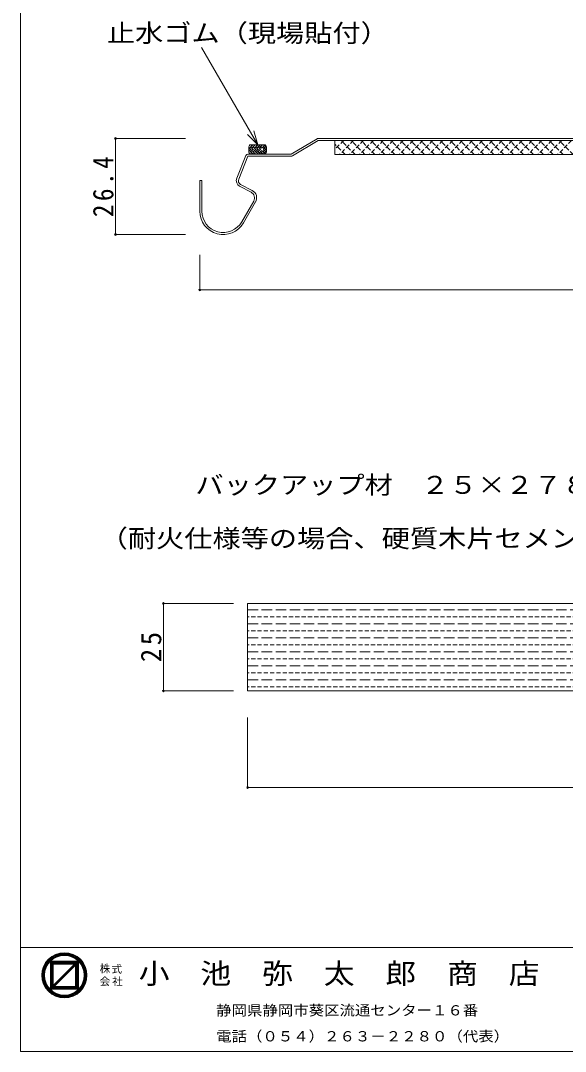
# Model space of a CAD drawing. Units: millimetres on the paper, enlarged 2 times. Extents: x -1134 to 2079, y -804 to 1495.
# Drawn here: x -1134 to -823, y -804 to -215 of the extents above; entities that cross this region are included whole.
import ezdxf
from ezdxf.enums import TextEntityAlignment as Align

# ---------------------------------------------------------------- set-up
doc = ezdxf.new("R2010")
doc.units = ezdxf.units.MM
doc.header["$LTSCALE"] = 2
doc.header["$PDMODE"] = 32
doc.header["$PDSIZE"] = 1
doc.linetypes.add('DASHED1', pattern=[1.8, 1.2, -0.6])
doc.linetypes.add('DASHED3', pattern=[4, 3, -1])
doc.layers.add('0-0_00', color=4, linetype='Continuous', lineweight=9)
doc.styles.add('ＭＳ ゴシック', font='')
doc.styles.get('ＭＳ ゴシック').set_extended_font_data('MS Gothic')

msp = doc.modelspace()

# ---------------------------------------------------------------- linework, layer by layer
at = {"layer": '0-0_00', "color": 2, "lineweight": 18}
for p, q in [((-1134.116, -804.219), (-1134.116, 315.787)), ((442.773, -744.96), (-1134.116, -744.96)), ((-1134.116, -804.219), (442.773, -804.219))]:
    msp.add_line(p, q, dxfattribs=at)
at = {"layer": '0-0_00', "color": 7, "lineweight": 18}
for p, q in [((-998.808, -286.343), (-1030.898, -230.766)), ((-998.808, -286.343), (-1004.664, -280.487)), ((-998.808, -286.343), (-1000.952, -278.343)), ((-1079.995, -337.689), (-1079.995, -282.743)), ((-1039.995, -282.743), (-1079.995, -282.743)), ((-954.842, -283.943), (-954.842, -291.943)), ((-639.842, -291.943), (-954.843, -291.943)), ((-1039.995, -337.689), (-1079.995, -337.689)), ((-1031.891, -349.305), (-1031.891, -369.305)), ((-1031.891, -369.305), (-247.794, -369.305)), ((-1052.652, -598.368), (-1052.652, -548.368)), ((-1012.652, -548.368), (-1052.652, -548.368)), ((-1004.548, -548.368), (-726.548, -548.368)), ((-1004.548, -598.368), (-1004.548, -548.368)), ((-1012.652, -598.368), (-1052.652, -598.368)), ((-1004.548, -598.368), (-726.548, -598.368)), ((-1004.548, -613.506), (-1004.548, -653.506)), ((-1004.548, -653.506), (-448.548, -653.506))]:
    msp.add_line(p, q, dxfattribs=at)
at = {"layer": '0-0_00', "linetype": 'DASHED1'}
for p, q in [((-1000.222, -286.343), (-1003.815, -289.936)), ((-1001.636, -286.343), (-1003.815, -288.522)), ((-999.994, -291.743), (-1003.815, -287.923)), ((-1003.206, -286.499), (-1003.659, -286.952)), ((-998.808, -286.343), (-1003.637, -291.172)), ((-998.58, -291.743), (-1003.542, -286.782)), ((-997.393, -286.343), (-1002.782, -291.732)), ((-997.166, -291.743), (-1002.566, -286.343)), ((-995.979, -286.343), (-1001.379, -291.743)), ((-995.752, -291.743), (-1001.152, -286.343)), ((-994.629, -286.407), (-999.965, -291.743)), ((-994.469, -291.612), (-999.738, -286.343)), ((-993.902, -287.094), (-998.551, -291.743)), ((-993.847, -290.82), (-998.323, -286.343)), ((-993.815, -288.421), (-997.136, -291.743)), ((-993.815, -289.438), (-996.909, -286.343)), ((-993.815, -288.024), (-995.495, -286.343)), ((-949.74, -283.943), (-954.842, -289.046)), ((-948.883, -291.943), (-954.842, -285.984)), ((-944.083, -283.943), (-952.083, -291.943)), ((-943.226, -291.943), (-951.226, -283.943)), ((-938.426, -283.943), (-946.426, -291.943)), ((-937.569, -291.943), (-945.569, -283.943)), ((-932.769, -283.943), (-940.769, -291.943)), ((-931.912, -291.943), (-939.912, -283.943)), ((-927.112, -283.943), (-935.112, -291.943)), ((-926.255, -291.943), (-934.255, -283.943)), ((-921.455, -283.943), (-929.455, -291.943)), ((-920.598, -291.943), (-928.598, -283.943)), ((-915.798, -283.943), (-923.798, -291.943)), ((-914.941, -291.943), (-922.941, -283.943)), ((-910.142, -283.943), (-918.141, -291.943)), ((-909.285, -291.943), (-917.285, -283.943)), ((-904.485, -283.943), (-912.485, -291.943)), ((-903.628, -291.943), (-911.628, -283.943)), ((-898.828, -283.943), (-906.828, -291.943)), ((-897.971, -291.943), (-905.971, -283.943)), ((-893.171, -283.943), (-901.171, -291.943)), ((-892.314, -291.943), (-900.314, -283.943)), ((-887.514, -283.943), (-895.514, -291.943)), ((-886.657, -291.943), (-894.657, -283.943)), ((-881.857, -283.943), (-889.857, -291.943)), ((-881, -291.943), (-889, -283.943)), ((-876.2, -283.943), (-884.2, -291.943)), ((-875.343, -291.943), (-883.343, -283.943)), ((-870.543, -283.943), (-878.543, -291.943)), ((-869.687, -291.943), (-877.687, -283.943)), ((-864.887, -283.943), (-872.886, -291.943)), ((-864.03, -291.943), (-872.03, -283.943)), ((-859.23, -283.943), (-867.23, -291.943)), ((-858.373, -291.943), (-866.373, -283.943)), ((-853.573, -283.943), (-861.573, -291.943)), ((-852.716, -291.943), (-860.716, -283.943)), ((-847.916, -283.943), (-855.916, -291.943)), ((-847.059, -291.943), (-855.059, -283.943)), ((-842.259, -283.943), (-850.259, -291.943)), ((-841.402, -291.943), (-849.402, -283.943)), ((-836.602, -283.943), (-844.602, -291.943)), ((-835.746, -291.943), (-843.745, -283.943)), ((-830.945, -283.943), (-838.945, -291.943)), ((-830.089, -291.943), (-838.089, -283.943)), ((-825.288, -283.943), (-833.288, -291.943)), ((-824.432, -291.943), (-832.432, -283.943)), ((-819.631, -283.943), (-827.632, -291.943)), ((-818.775, -291.943), (-826.775, -283.943)), ((-1001.409, -291.743), (-1003.815, -289.337)), ((-1002.845, -291.721), (-1003.792, -290.774)), ((-993.815, -289.836), (-995.722, -291.743)), ((-726.548, -555.996), (-1004.548, -555.996)), ((-726.548, -563.996), (-1004.548, -563.996)), ((-726.548, -571.997), (-1004.548, -571.997)), ((-726.548, -579.997), (-1004.548, -579.997)), ((-726.548, -587.997), (-1004.548, -587.997)), ((-726.548, -595.997), (-1004.548, -595.997))]:
    msp.add_line(p, q, dxfattribs=at)
at = {"layer": '0-0_00', "color": 3, "lineweight": 18}
for p, q in [((-1003.815, -290.543), (-1003.815, -287.543)), ((-1002.566, -286.343), (-995.014, -286.343)), ((-993.815, -290.543), (-993.815, -287.543)), ((-964.924, -282.914), (-979.638, -291.743)), ((-979.021, -292.772), (-964.306, -283.943)), ((-964.306, -282.743), (-639.842, -282.743)), ((-964.306, -283.943), (-639.842, -283.943)), ((-1005.507, -292.494), (-1010.766, -305.509)), ((-979.638, -291.743), (-1004.395, -291.743)), ((-1030.691, -306.743), (-1031.891, -306.743)), ((-1031.891, -324.289), (-1031.891, -306.743)), ((-1030.691, -324.289), (-1030.691, -306.743)), ((-1002.505, -313.535), (-1009.112, -310.04)), ((-1001.944, -312.474), (-1008.55, -308.979)), ((-1001.071, -318.517), (-1007.925, -330.389)), ((-999.997, -319.057), (-1006.886, -330.989)), ((-1115.558, -766.591), (-1115.558, -754.357)), ((-1102.758, -754.923), (-1114.992, -767.157)), ((-1102.758, -754.923), (-1102.758, -767.157)), ((-1102.758, -767.157), (-1114.992, -767.157))]:
    msp.add_line(p, q, dxfattribs=at)
at = {"layer": '0-0_00', "linetype": 'DASHED3'}
for p, q in [((-726.548, -551.996), (-1004.548, -551.996)), ((-726.548, -559.996), (-1004.548, -559.996)), ((-726.548, -567.997), (-1004.548, -567.997)), ((-726.548, -575.997), (-1004.548, -575.997)), ((-726.548, -583.997), (-1004.548, -583.997)), ((-726.548, -591.997), (-1004.548, -591.997))]:
    msp.add_line(p, q, dxfattribs=at)
at = {"layer": '0-0_00'}
for p, q in [((-1117.158, -752.917), (-1101.158, -752.917)), ((-1117.158, -753.237), (-1101.158, -753.237)), ((-1117.158, -753.557), (-1101.158, -753.557)), ((-1117.158, -753.877), (-1101.158, -753.877)), ((-1117.158, -754.197), (-1101.158, -754.197)), ((-1117.158, -754.517), (-1115.558, -754.517)), ((-1117.158, -754.837), (-1115.558, -754.837)), ((-1117.158, -755.157), (-1115.558, -755.157)), ((-1117.158, -755.477), (-1115.558, -755.477)), ((-1117.158, -755.797), (-1115.558, -755.797)), ((-1117.158, -756.117), (-1115.558, -756.117)), ((-1117.158, -756.437), (-1115.558, -756.437)), ((-1117.158, -756.757), (-1115.558, -756.757)), ((-1117.158, -757.077), (-1115.558, -757.077)), ((-1117.158, -757.397), (-1115.558, -757.397)), ((-1117.158, -757.717), (-1115.558, -757.717)), ((-1117.158, -758.037), (-1115.558, -758.037)), ((-1117.158, -758.357), (-1115.558, -758.357)), ((-1117.158, -758.677), (-1115.558, -758.677)), ((-1117.158, -758.997), (-1115.558, -758.997)), ((-1117.158, -759.317), (-1115.558, -759.317)), ((-1115.558, -754.357), (-1115.558, -754.034)), ((-1108.283, -759.317), (-1107.152, -759.317)), ((-1107.963, -758.997), (-1106.832, -758.997)), ((-1107.643, -758.677), (-1106.512, -758.677)), ((-1107.324, -758.357), (-1106.192, -758.357)), ((-1107.003, -758.037), (-1105.872, -758.037)), ((-1106.683, -757.717), (-1105.552, -757.717)), ((-1106.363, -757.397), (-1105.232, -757.397)), ((-1106.043, -757.077), (-1104.912, -757.077)), ((-1105.723, -756.757), (-1104.592, -756.757)), ((-1105.403, -756.437), (-1104.272, -756.437)), ((-1105.083, -756.117), (-1103.952, -756.117)), ((-1104.764, -755.797), (-1103.632, -755.797)), ((-1104.443, -755.477), (-1103.312, -755.477)), ((-1104.123, -755.157), (-1102.992, -755.157)), ((-1103.803, -754.837), (-1101.158, -754.837)), ((-1103.483, -754.517), (-1101.158, -754.517)), ((-1102.758, -755.157), (-1101.158, -755.157)), ((-1102.758, -755.477), (-1101.158, -755.477)), ((-1102.758, -755.797), (-1101.158, -755.797)), ((-1102.758, -756.117), (-1101.158, -756.117)), ((-1102.758, -756.437), (-1101.158, -756.437)), ((-1102.758, -756.757), (-1101.158, -756.757)), ((-1102.758, -757.077), (-1101.158, -757.077)), ((-1102.758, -757.397), (-1101.158, -757.397)), ((-1102.758, -757.717), (-1101.158, -757.717)), ((-1102.758, -758.037), (-1101.158, -758.037)), ((-1102.758, -758.357), (-1101.158, -758.357)), ((-1102.758, -758.677), (-1101.158, -758.677)), ((-1102.758, -758.997), (-1101.158, -758.997)), ((-1102.758, -759.317), (-1101.158, -759.317)), ((-1117.158, -759.637), (-1115.558, -759.637)), ((-1117.158, -759.957), (-1115.558, -759.957)), ((-1117.158, -760.277), (-1115.558, -760.277)), ((-1117.158, -760.597), (-1115.558, -760.597)), ((-1117.158, -760.917), (-1115.558, -760.917)), ((-1117.158, -761.237), (-1115.558, -761.237)), ((-1117.158, -761.557), (-1115.558, -761.557)), ((-1117.158, -761.877), (-1115.558, -761.877)), ((-1117.158, -762.197), (-1115.558, -762.197)), ((-1117.158, -762.517), (-1115.558, -762.517)), ((-1117.158, -762.837), (-1115.558, -762.837)), ((-1117.158, -763.157), (-1115.558, -763.157)), ((-1117.158, -763.477), (-1115.558, -763.477)), ((-1117.158, -763.797), (-1115.558, -763.797)), ((-1117.158, -764.117), (-1115.558, -764.117)), ((-1117.158, -764.437), (-1115.558, -764.437)), ((-1117.158, -764.757), (-1115.558, -764.757)), ((-1117.158, -765.077), (-1115.558, -765.077)), ((-1114.043, -765.077), (-1112.912, -765.077)), ((-1113.723, -764.757), (-1112.592, -764.757)), ((-1113.403, -764.437), (-1112.272, -764.437)), ((-1113.083, -764.117), (-1111.952, -764.117)), ((-1112.763, -763.797), (-1111.632, -763.797)), ((-1112.443, -763.477), (-1111.312, -763.477)), ((-1112.123, -763.157), (-1110.992, -763.157)), ((-1111.803, -762.837), (-1110.672, -762.837)), ((-1111.483, -762.517), (-1110.352, -762.517)), ((-1111.163, -762.197), (-1110.032, -762.197)), ((-1110.843, -761.877), (-1109.712, -761.877)), ((-1110.523, -761.557), (-1109.392, -761.557)), ((-1110.203, -761.237), (-1109.072, -761.237)), ((-1109.883, -760.917), (-1108.752, -760.917)), ((-1109.563, -760.597), (-1108.432, -760.597)), ((-1109.243, -760.277), (-1108.112, -760.277)), ((-1108.923, -759.957), (-1107.792, -759.957)), ((-1108.603, -759.637), (-1107.472, -759.637)), ((-1102.758, -759.637), (-1101.158, -759.637)), ((-1102.758, -759.957), (-1101.158, -759.957)), ((-1102.758, -760.277), (-1101.158, -760.277)), ((-1102.758, -760.597), (-1101.158, -760.597)), ((-1102.758, -760.917), (-1101.158, -760.917)), ((-1102.758, -761.237), (-1101.158, -761.237)), ((-1102.758, -761.557), (-1101.158, -761.557)), ((-1102.758, -761.877), (-1101.158, -761.877)), ((-1102.758, -762.197), (-1101.158, -762.197)), ((-1102.758, -762.517), (-1101.158, -762.517)), ((-1102.758, -762.837), (-1101.158, -762.837)), ((-1102.758, -763.157), (-1101.158, -763.157)), ((-1102.758, -763.477), (-1101.158, -763.477)), ((-1102.758, -763.797), (-1101.158, -763.797)), ((-1102.758, -764.117), (-1101.158, -764.117)), ((-1102.758, -764.437), (-1101.158, -764.437)), ((-1102.758, -764.757), (-1101.158, -764.757)), ((-1102.758, -765.077), (-1101.158, -765.077)), ((-1117.158, -765.397), (-1115.558, -765.397)), ((-1117.158, -765.717), (-1115.558, -765.717)), ((-1117.158, -766.037), (-1115.558, -766.037)), ((-1117.158, -766.357), (-1115.558, -766.357)), ((-1117.158, -766.677), (-1114.512, -766.677)), ((-1117.158, -766.997), (-1114.832, -766.997)), ((-1117.158, -767.317), (-1101.158, -767.317)), ((-1117.158, -767.637), (-1101.158, -767.637)), ((-1117.158, -767.957), (-1101.158, -767.957)), ((-1117.158, -768.277), (-1101.158, -768.277)), ((-1117.158, -768.597), (-1101.158, -768.597)), ((-1115.323, -766.357), (-1114.192, -766.357)), ((-1115.003, -766.037), (-1113.872, -766.037)), ((-1114.683, -765.717), (-1113.552, -765.717)), ((-1114.363, -765.397), (-1113.232, -765.397)), ((-1102.758, -765.397), (-1101.158, -765.397)), ((-1102.758, -765.717), (-1101.158, -765.717)), ((-1102.758, -766.037), (-1101.158, -766.037)), ((-1102.758, -766.357), (-1101.158, -766.357)), ((-1102.758, -766.677), (-1101.158, -766.677)), ((-1102.758, -766.997), (-1101.158, -766.997))]:
    msp.add_line(p, q, dxfattribs=at)
at = {"layer": '0-0_00', "color": 3, "lineweight": 18}
for points in [[(-979.639, -292.943), (-1004.395, -292.943), (-1009.653, -305.959)], [(-1115.558, -754.357), (-1103.323, -754.357), (-1115.558, -766.591)]]:
    msp.add_lwpolyline(points, dxfattribs=at)
msp.add_lwpolyline([(-1117.158, -768.757), (-1117.158, -752.757), (-1101.158, -752.757), (-1101.158, -768.757)], close=True, dxfattribs=at)
for radius in [12.914, 11.314]:
    msp.add_circle((-1109.158, -760.757), radius, dxfattribs=at)
at = {"layer": '0-0_00'}
for radius in [12.754, 12.434, 12.114, 11.794, 11.474]:
    msp.add_circle((-1109.158, -760.757), radius, dxfattribs=at)
at = {"layer": '0-0_00', "color": 3, "lineweight": 18}
for centre, radius, start, end in [((-1002.615, -287.543), 1.2, 90, 180), ((-995.014, -287.543), 1.2, 0, 90), ((-964.306, -283.943), 1.2, 90, 120.96416), ((-1004.395, -292.943), 1.2, 90, 158.00159), ((-1002.615, -290.543), 1.2, 180, 270), ((-995.014, -290.543), 1.2, 270, 0), ((-979.639, -291.743), 1.2, 270, 300.96416), ((-1007.428, -306.858), 3.6, 158.00018, 242.11746), ((-1007.428, -306.858), 2.4, 158.00018, 242.11746), ((-1004.189, -316.717), 3.6, 330, 62.11816), ((-1004.189, -316.717), 4.8, 330, 62.11816), ((-1018.49, -324.289), 13.4, 180.00012, 329.99995), ((-1018.49, -324.289), 12.2, 180.00012, 329.99995)]:
    msp.add_arc(centre, radius, start, end, dxfattribs=at)
at = {"layer": '0-0_00', "color": 3}
for p in [(-1079.995, -282.743), (-1079.995, -337.689), (-1031.891, -369.305), (-1052.652, -548.368), (-1052.652, -598.368), (-1004.548, -653.506)]:
    msp.add_point(p, dxfattribs=at)

# ---------------------------------------------------------------- texts
at = {"layer": '0-0_00', "color": 6, "style": 'ＭＳ ゴシック'}
for s, height, width, p in [('止水ゴム（現場貼付）', 10.26, 1.15, (-1084.898, -230.766)), ('バックアップ材\u3000２５×２７８×１８２０品\u3000標準品：押出しポリスチレンフォーム', 10.26, 1.15, (-1034.342, -488.841)), ('（耐火仕様等の場合、硬質木片セメント板・木毛板・ウレタンボード・フェノールボード等にて施工）', 10.26, 1.15, (-1088.996, -519.416)), ('小\u3000池\u3000弥\u3000太\u3000郎\u3000商\u3000店', 11.73, 1.1, (-1066.728, -769.09))]:
    msp.add_text(s, height=height, dxfattribs=dict(at, width=width)).set_placement(p, align=Align.BOTTOM_LEFT)
at = {"layer": '0-0_00', "color": 7, "style": 'ＭＳ ゴシック'}
for s, p in [('株', (-1088.973, -760.502)), ('式', (-1082.223, -760.702)), ('会', (-1089.023, -767.752)), ('社', (-1081.823, -767.752))]:
    msp.add_text(s, height=4.399, dxfattribs=at).set_placement(p, align=Align.BOTTOM_LEFT)
at = {"layer": '0-0_00', "color": 3, "style": 'ＭＳ ゴシック', "width": 1.1}
for s, p in [('静岡県静岡市葵区流通センター１６番', (-1022.521, -785.451)), ('電話（０５４）２６３－２２８０（代表）', (-1022.517, -800.284))]:
    msp.add_text(s, height=5.865, dxfattribs=at).set_placement(p, align=Align.BOTTOM_LEFT)
at = {"layer": '0-0_00', "color": 6, "char_height": 11.73, "attachment_point": 7, "rotation": 90, "style": 'ＭＳ ゴシック'}
for s, insert in [('\\T1.28;\\W0.9;26.4', (-1080.995, -327.716)), ('\\T1.27;\\W0.95;25', (-1053.652, -581.868))]:
    msp.add_mtext(s, dxfattribs=dict(at, insert=insert))

doc.saveas('drawing.dxf')
